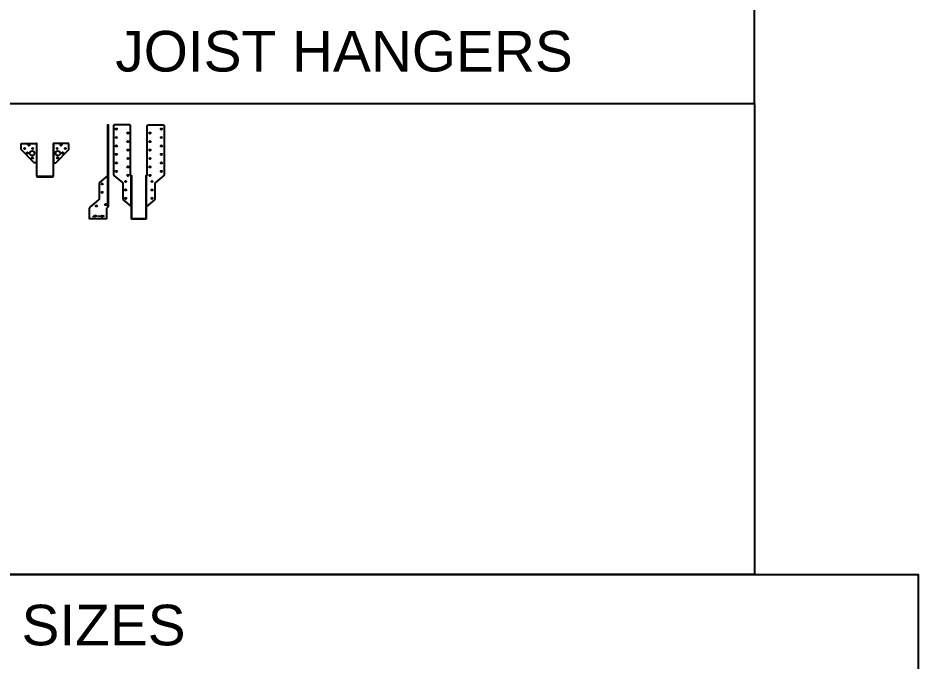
# Model space of a CAD drawing. Header units: millimetres. Extents: x 0 to 23312, y -3206 to 11448.
# Drawn here: x 16086 to 18743, y 7809 to 9708 of the extents above; entities that cross this region are included whole.
import ezdxf

# ---------------------------------------------------------------- set-up
doc = ezdxf.new("R2010")
doc.units = ezdxf.units.MM
doc.header["$LTSCALE"] = 10
for name, color, linetype in [('40 - Detail Outline', 142, 'Continuous'), ('41 - Detail', 7, 'Continuous'), ('44 - Detail Text', 7, 'Continuous')]:
    doc.layers.add(name, color=color, linetype=linetype)
doc.styles.add('1-2', font='romans.shx', dxfattribs={"width": 0.8, "height": 4})
doc.styles.add('1-20', font='romans.shx', dxfattribs={"width": 0.8, "height": 40})

msp = doc.modelspace()

# ---------------------------------------------------------------- linework, layer by layer
at = {"color": 252, "ltscale": 10}
for p, q in [((16420.447, 9221.335), (16419.447, 9221.335)), ((16465.447, 9221.335), (16464.447, 9221.335)), ((16420.447, 9172.668), (16419.447, 9172.668)), ((16465.447, 9172.668), (16464.447, 9172.668)), ((16420.447, 9147.984), (16419.447, 9147.984)), ((16465.447, 9147.984), (16464.447, 9147.984))]:
    msp.add_line(p, q, dxfattribs=at)
at = {"color": 251, "ltscale": 10}
for points in [[(16415.947, 9392.326), (16369.947, 9392.326), (16367.947, 9390.326), (16367.947, 9244.796, 0.22169466), (16368.661, 9243.264), (16394.732, 9221.388, -0.22169466), (16395.447, 9219.856), (16395.447, 9172.828, 0.22169466), (16396.161, 9171.296), (16419.447, 9151.757), (16419.447, 9243.326), (16419.447, 9243.326, -0.41421356), (16417.947, 9244.826), (16417.947, 9390.326)], [(16468.947, 9392.326), (16514.947, 9392.326), (16516.947, 9390.326), (16516.947, 9244.796, -0.22169466), (16516.232, 9243.264), (16490.161, 9221.388, 0.22169466), (16489.447, 9219.856), (16489.447, 9172.828, -0.22169466), (16488.732, 9171.296), (16465.447, 9151.757), (16465.447, 9243.326), (16465.447, 9243.326, 0.41421356), (16466.947, 9244.826), (16466.947, 9390.326)]]:
    msp.add_lwpolyline(points, format="xyb", close=True, dxfattribs=at)
at = {"color": 252, "ltscale": 10}
for points in [[(16419.447, 9243.326), (16419.447, 9116.576, 0.41421356), (16420.697, 9115.326), (16464.197, 9115.326, 0.41421356), (16465.447, 9116.576), (16465.447, 9243.326)], [(16419.447, 9243.326), (16420.447, 9243.326), (16420.447, 9116.576, 0.41421356), (16420.697, 9116.326), (16464.197, 9116.326, 0.41421356), (16464.447, 9116.576), (16464.447, 9243.326), (16465.447, 9243.326)]]:
    msp.add_lwpolyline(points, format="xyb", dxfattribs=at)
for points in [[(16429.947, 9115.326), (16429.947, 9116.326)], [(16435.947, 9115.326), (16435.947, 9116.326)], [(16448.947, 9115.326), (16448.947, 9116.326)], [(16454.947, 9115.326), (16454.947, 9116.326)]]:
    msp.add_lwpolyline(points, dxfattribs=at)
at = {"color": 251, "ltscale": 10}
for centre in [(16375.947, 9380.326), (16508.947, 9380.326), (16375.947, 9355.326), (16409.947, 9368.326), (16474.947, 9368.326), (16508.947, 9355.326), (16375.947, 9330.326), (16409.947, 9343.326), (16474.947, 9343.326), (16508.947, 9330.326), (16375.947, 9305.326), (16409.947, 9318.326), (16474.947, 9318.326), (16508.947, 9305.326), (16375.947, 9280.326), (16409.947, 9293.326), (16474.947, 9293.326), (16508.947, 9280.326), (16375.947, 9255.326), (16409.947, 9268.326), (16474.947, 9268.326), (16508.947, 9255.326), (16403.447, 9225.326), (16409.947, 9243.326), (16474.947, 9243.326), (16481.447, 9225.326), (16403.447, 9200.326), (16481.447, 9200.326), (16403.447, 9175.326), (16481.447, 9175.326)]:
    msp.add_circle(centre, 2, dxfattribs=at)
at = {"layer": '40 - Detail Outline', "color": 252, "ltscale": 10}
msp.add_lwpolyline([(16351.586, 9151.041), (16351.086, 9151.757), (16351.086, 9315.326), (16351.086, 9392.326), (16352.086, 9392.326), (16352.086, 9315.326), (16352.086, 9150.326), (16347.086, 9145.326), (16347.086, 9115.326), (16297.086, 9115.326), (16297.086, 9146.294, -0.22169466), (16298.515, 9149.358), (16324.657, 9171.294, 0.22169466), (16326.086, 9174.358), (16326.086, 9219.644, -0.22169466), (16327.515, 9222.708), (16352.086, 9243.326)], format="xyb", dxfattribs=at)
for points in [[(16095.307, 9337.886), (16140.307, 9337.886), (16140.307, 9280.886), (16133.307, 9280.886), (16095.307, 9319.886)], [(16235.307, 9337.886), (16190.307, 9337.886), (16190.307, 9280.886), (16197.307, 9280.886), (16235.307, 9319.886)]]:
    msp.add_lwpolyline(points, close=True, dxfattribs=at)
msp.add_lwpolyline([(16189.307, 9337.886), (16189.307, 9241.886, -0.41421356), (16187.307, 9239.886), (16143.307, 9239.886, -0.41421356), (16141.307, 9241.886), (16141.307, 9337.886), (16140.307, 9337.886), (16140.307, 9241.886, 0.41421356), (16143.307, 9238.886), (16187.307, 9238.886, 0.41421356), (16190.307, 9241.886), (16190.307, 9337.886)], format="xyb", close=True, dxfattribs=at)
for centre, radius in [((16117.807, 9332.886), 2), ((16212.807, 9332.886), 2), ((16105.307, 9322.886), 2), ((16113.427, 9309.886), 2), ((16127.307, 9308.886), 7), ((16129.307, 9322.886), 2), ((16203.307, 9308.886), 7), ((16201.307, 9322.886), 2), ((16217.186, 9309.886), 2), ((16225.307, 9322.886), 2), ((16128.043, 9294.886), 2), ((16202.571, 9294.886), 2)]:
    msp.add_circle(centre, radius, dxfattribs=at)
at = {"layer": '40 - Detail Outline', "color": 251, "ltscale": 10}
for centre in [(16334.086, 9218.326), (16334.086, 9193.326), (16317.086, 9153.326), (16344.086, 9157.326)]:
    msp.add_circle(centre, 2, dxfattribs=at)
at = {"layer": '41 - Detail', "color": 3}
for points in [[(15701.306, 9456.069), (18260.032, 9456.069), (18260.032, 9756.069), (15701.306, 9756.069)], [(15701.306, 9456.069), (18260.032, 9456.069), (18260.032, 8064.361), (15701.306, 8064.361)], [(13142.58, 8064.361), (18742.58, 8064.361), (18742.58, 7764.361), (13142.58, 7764.361)]]:
    msp.add_lwpolyline(points, close=True, dxfattribs=at)

# ---------------------------------------------------------------- texts
at = {"layer": '41 - Detail', "color": 3, "char_height": 120, "attachment_point": 5, "style": '1-20'}
for s, insert, width in [('\\A1;{\\fArial|b0|i0|c0|p34;\\W1;JOIST HANGERS}', (17048.197, 9609.323), 5616.64438), ('\\A1;{\\fArial|b0|i0|c0|p34;\\W1;LAMISELL - GLULAM BEAM STOCK SIZES}', (14922.357, 7914.361), 3336.47428)]:
    msp.add_mtext(s, dxfattribs=dict(at, insert=insert, width=width))
at = {"layer": '44 - Detail Text', "color": 251, "insert": (16323.127, 9123.108), "char_height": 4, "attachment_point": 5, "style": '1-2'}
msp.add_mtext('\\A1;JOIST HANGER', dxfattribs=at)

doc.saveas('drawing.dxf')
